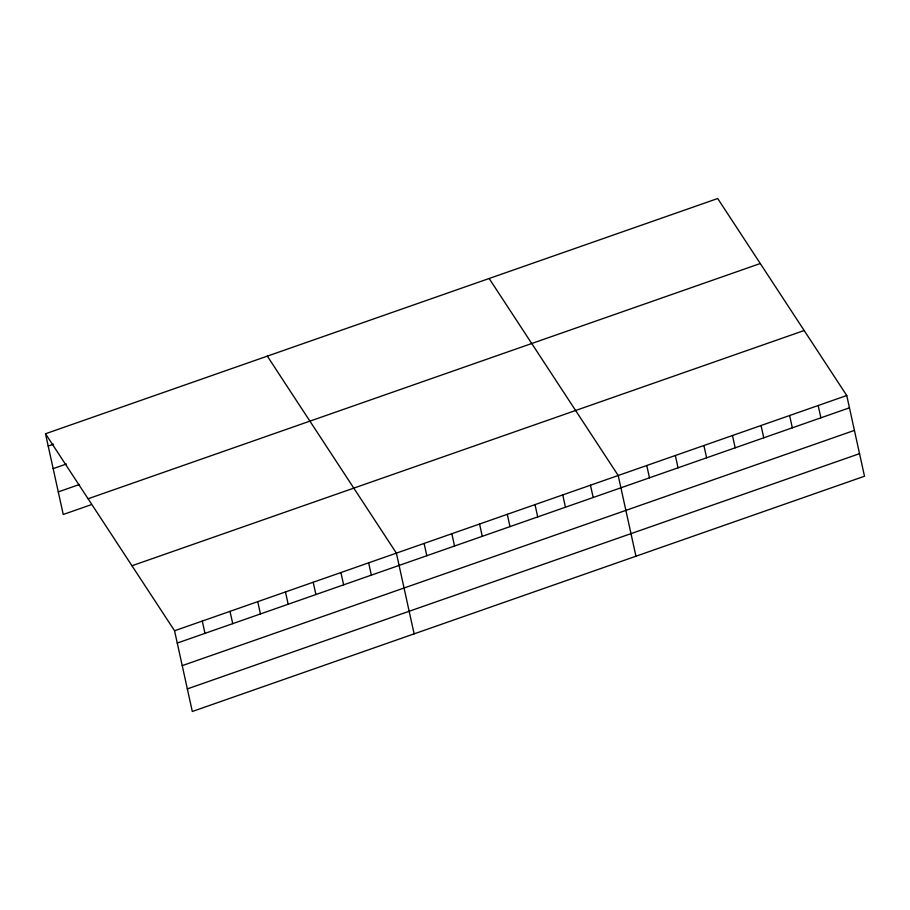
<?xml version="1.0" encoding="UTF-8"?>
<svg xmlns="http://www.w3.org/2000/svg" width="910" height="910" viewBox="0 0 910 910"><rect width="100%" height="100%" fill="white"/><g stroke="black" fill="none" stroke-linecap="round" stroke-linejoin="round"><path stroke-width="1.36" d="M45.5 433.763L717.694 198.517L846.755 395.52L864.5 476.237L192.306 711.484L174.561 630.766L45.5 433.763L63.245 514.48L90.977 504.777M48.207 446.059L53.485 444.205M53.167 468.639L66.373 464.02M58.285 491.9L79.409 484.507M88.088 498.771L760.282 263.525M131.973 565.758L804.167 330.512M174.561 630.766L846.755 395.52M177.257 643.063L849.462 407.816M182.227 665.642L854.422 430.396M187.335 688.904L859.54 453.658M489.148 278.494L618.208 475.509L635.954 556.226M267.324 356.128L396.385 553.132L414.13 633.861M818.181 405.519L820.888 417.815M789.618 415.517L792.326 427.814M761.044 425.516L763.752 437.812M732.482 435.515L735.178 447.811M703.908 445.513L706.615 457.81M675.345 455.512L678.041 467.808M646.771 465.51L649.478 477.807M590.476 485.212L593.183 497.508M562.755 494.915L565.451 507.211M535.023 504.618L537.73 516.914M507.291 514.321L509.998 526.617M479.57 524.024L482.266 536.32M451.838 533.726L454.545 546.023M424.105 543.429L426.813 555.726M368.652 562.835L371.36 575.143M340.92 572.549L343.627 584.846M313.199 582.252L315.906 594.548M285.467 591.955L288.174 604.251M257.746 601.658L260.442 613.954M230.014 611.361L232.721 623.657M202.282 621.064L204.989 633.36"/></g></svg>
